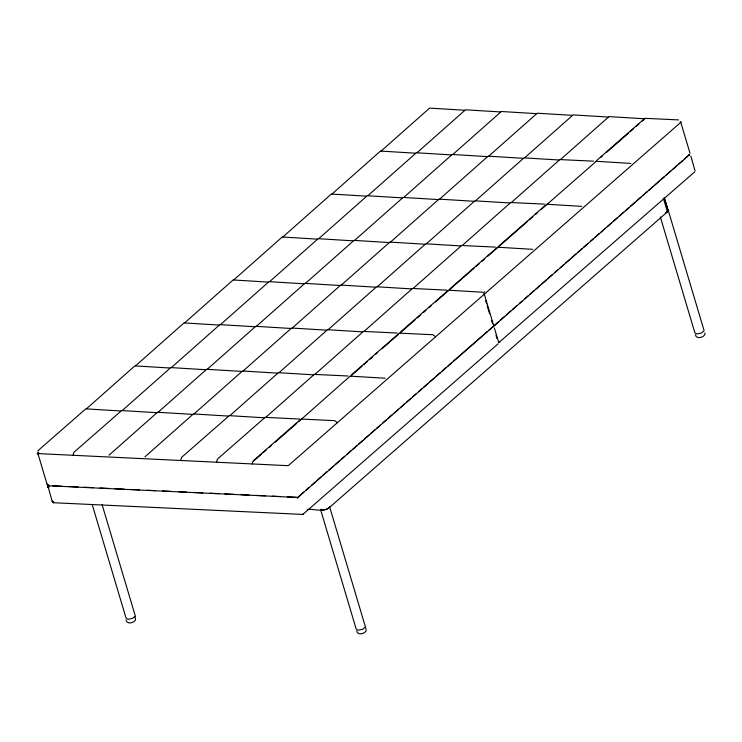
<?xml version="1.0" encoding="UTF-8"?>
<svg xmlns="http://www.w3.org/2000/svg" width="742" height="742" viewBox="0 0 742 742"><rect width="100%" height="100%" fill="white"/><g stroke="black" fill="none" stroke-linecap="round" stroke-linejoin="round"><path stroke-width="1.11" d="M704.9 333.01L704.872 334.577C703.11 337.851 696.005 339.428 695.319 334.596M48.425 485.732L47.432 484.109L47.599 485.305L48.638 485.778L297.792 497.474L493.142 326.61L488.95 330.088M680.099 121.929L681.193 121.985L288.239 465.688L37.925 453.585L47.191 484.665L47.794 485.472L49.139 485.583L48.675 487.763C46.848 487.911 49.324 484.498 48.026 486.492L52.246 501.62L53.693 502.733L302.847 514.429L498.067 343.843M48.582 486.956L48.026 486.724L48.434 485.889M53.48 502.686L52.487 501.063M72.976 455.486L74.005 452.221L121.642 410.549L156.71 412.682M180.603 460.587L181.632 457.322L229.269 415.659L264.347 417.783M216.488 462.285L217.508 459.02L265.144 417.356L299.49 419.045M252.363 463.991L252.558 461.969L261.221 454.392M37.1 453.789L38.565 453.854L38.64 452.249M38.436 452.203L38.148 453.77M48.425 486.019L48.035 487.234M86.415 408.805L134.886 365.889L169.955 368.013M135.536 365.843L184.007 322.928L219.075 325.052M122.291 410.502L170.762 367.587L205.831 369.72M109.055 455.171L157.517 412.255L192.595 414.379M184.656 322.881L233.127 279.957L268.196 282.09M171.411 367.54L219.882 324.625L254.951 326.758M158.167 412.209L206.638 369.293L241.707 371.417M144.931 456.868L193.393 413.953L228.471 416.086M233.776 279.91L282.248 236.995L317.316 239.128M220.532 324.579L269.003 281.663L304.072 283.796M207.287 369.238L255.758 326.322L290.827 328.456M194.052 413.906L242.513 370.991L277.591 373.124M282.897 236.948L331.359 194.033L366.437 196.166M269.652 281.617L318.123 238.701L353.192 240.825M256.407 326.276L304.879 283.361L339.947 285.494M243.163 370.944L291.634 328.029L326.703 330.153M229.927 415.603L278.389 372.688L313.467 374.821M332.017 193.987L380.479 151.071L415.557 153.204M318.772 238.646L367.244 195.73L402.312 197.864M305.528 283.314L353.999 240.399L389.068 242.532M292.283 327.983L340.754 285.067L375.823 287.191M279.048 372.642L327.51 329.726L362.588 331.86M381.138 151.025L429.599 108.109L464.678 110.233M265.803 417.31L314.265 374.395L347.979 375.99M367.893 195.684L416.355 152.769L451.433 154.902M354.648 240.352L403.119 197.437L438.188 199.561M341.403 285.011L389.875 242.096L424.943 244.229M328.159 329.68L376.63 286.764L411.699 288.898M314.923 374.348L363.385 331.433L397.1 333.028M417.013 152.722L465.475 109.807L500.553 111.94M301.679 419.007L350.122 376.148L385.219 378.225M403.769 197.391L452.24 154.475L487.308 156.599M390.524 242.05L438.995 199.134L474.064 201.267M377.279 286.718L425.75 243.803L460.819 245.927M364.044 331.377L412.506 288.462L446.851 290.15M452.889 154.429L501.351 111.504L536.429 113.637M439.644 199.088L488.115 156.172L523.184 158.306M426.4 243.756L474.871 200.841L509.939 202.965M413.155 288.415L461.626 245.5L495.341 247.105M488.765 156.126L537.236 113.211L572.305 115.344M475.52 200.794L523.991 157.87L559.06 160.003M462.275 245.454L510.746 202.538L544.461 204.133M524.64 157.823L573.112 114.908L608.18 117.041M511.396 202.492L559.867 159.576L593.581 161.172M560.516 159.53L608.987 116.615L644.056 118.739M547.271 204.189L595.798 161.747M303.793 492.048L297.329 497.938L298.405 497.585L297.217 497.567M498.531 321.713L493.801 326.09L689.503 154.661M689.29 154.624L684.56 158.992M307.318 509.42C314.32 508.734 322.547 512.453 328.827 508.01L667.401 211.869L668.208 210.691L664.415 197.984M47.813 484.823L48.313 485.639M52.867 501.777L53.368 502.594M694.549 171.986L498.745 342.665L499.82 342.312M37.657 450.969L85.766 408.851L120.835 410.985M596.753 160.43L644.863 118.312L678.578 119.907M253.384 460.726L301.029 419.054L334.735 420.658L337.36 422.727M351.625 374.793L399.261 333.13L432.976 334.725L435.591 336.803M400.745 331.832L448.381 290.168L483.459 292.292M449.865 288.87L497.502 247.207L532.58 249.331M498.986 245.908L546.622 204.235L581.691 206.369M262.956 452.88L266.424 449.847M269.021 447.574L271.618 445.302M275.087 442.269L296.754 423.32M298.488 421.799L301.085 419.527M350.799 376.046L362.059 366.196M363.793 364.674L367.262 361.642M369.859 359.369L372.456 357.097M375.925 354.064L377.659 352.552M381.991 348.759L398.454 334.354M399.919 333.084L415.511 319.44M417.245 317.919L420.714 314.896M423.311 312.614L425.917 310.341M429.377 307.309L431.111 305.797M435.443 302.003L448.446 290.641M449.04 290.122L474.166 268.14M475.9 266.619L479.369 263.586M481.966 261.314L484.563 259.041M488.032 256.009L497.567 247.67M498.151 247.151L527.618 221.385M529.352 219.873L532.821 216.84M535.418 214.559L537.152 213.047M541.484 209.253L546.687 204.709M600.723 157.443L602.458 155.922M606.789 152.129L628.455 133.18M630.19 131.668L633.659 128.635M636.256 126.363L638.853 124.09M642.322 121.057L644.056 119.536M305.528 490.527L309.006 487.485M311.621 485.203L315.09 482.161M316.834 480.64L321.184 476.837M322.918 475.316L327.268 471.513M329.003 469.992L333.353 466.189M335.087 464.668L339.437 460.875M341.172 459.354L344.65 456.311M347.256 454.03L350.734 450.988M352.478 449.466L356.819 445.664M358.562 444.143L362.903 440.34M364.647 438.819L368.987 435.016M370.731 433.495L375.072 429.692M376.815 428.171L380.294 425.138M382.9 422.857L386.378 419.814M388.112 418.293L392.462 414.49M394.197 412.969L398.547 409.167M400.29 407.646L404.631 403.843M406.375 402.322L410.716 398.519M412.459 396.998L415.937 393.956M418.544 391.683L422.022 388.641M423.756 387.12L428.106 383.317M429.841 381.796L434.191 377.993M435.925 376.472L440.275 372.67M442.009 371.148L446.359 367.346M448.094 365.825L451.572 362.782M453.316 361.261L487.216 331.609M500.275 320.192L504.616 316.389M506.359 314.868L510.7 311.065M512.444 309.544L516.784 305.741M519.4 303.459L522.006 301.187M524.613 298.905L528.091 295.863M529.825 294.342L534.175 290.539M535.909 289.018L540.259 285.216M541.994 283.694L546.344 279.892M548.078 278.371L552.428 274.568M555.035 272.286L557.641 270.005M560.256 267.723L563.734 264.69M565.469 263.169L569.819 259.366M571.553 257.845L575.903 254.042M577.638 252.521L581.988 248.718M583.722 247.197L588.072 243.395M590.678 241.113L593.285 238.831M595.028 237.31L599.369 233.507M601.113 231.986L605.453 228.193M607.197 226.672L611.538 222.869M613.282 221.348L617.632 217.545M619.366 216.024L623.716 212.221M625.45 210.7L628.928 207.658M630.663 206.137L635.013 202.334M636.747 200.813L641.097 197.01M642.841 195.489L647.182 191.696M648.925 190.175L653.266 186.372M655.01 184.851L659.35 181.048M661.094 179.527L664.572 176.485M666.307 174.964L670.657 171.161M672.391 169.64L676.741 165.837M678.476 164.316L682.826 160.513M665.695 212.898L668.319 210.589L704.121 330.691L701.496 332.991L696.849 333.983L694.837 332.676L660.343 216.989M484.776 291.829L484.276 292.088M492.428 327.046L493.013 326.888M302.272 514.521L303.348 514.16M689.494 155.032L688.91 155.199L689.615 155.041M494.191 325.515L494.775 325.358M297.709 497.372L298.293 497.205M483.617 293.786L484.712 293.841M595.743 161.274L630.811 163.407M52.608 485.75L61.855 486.186M68.793 486.511L78.04 486.956M83.818 487.225L93.065 487.661M100.003 487.995L109.26 488.431M115.038 488.709L124.285 489.145M131.223 489.479L139.31 489.859M147.408 490.239L155.505 490.629M162.442 490.954L170.53 491.334M178.627 491.723L186.715 492.104M193.653 492.438L202.9 492.873M209.838 493.198L219.094 493.643M224.872 493.912L234.12 494.358M241.057 494.682L249.154 495.062M256.083 495.396L265.339 495.832M272.277 496.166L280.365 496.546M287.302 496.871L296.55 497.316M38.473 453.047L37.916 452.815M47.414 484.851L48.165 485.537M53.368 502.464L52.246 501.36L53.693 502.733M53.22 502.492L52.469 501.805M48.323 485.509L47.191 484.405M321.017 509.262L322.353 510.134L326.999 509.142L329.633 506.832L365.435 626.934L362.801 629.235L358.154 630.227L356.141 628.919L320.674 509.921M668.208 210.691L664.6 199.19M680.748 122.207L690.014 153.279M690.858 156.117L695.078 171.012M663.302 198.095L667.401 211.869M484.266 294.055L493.541 325.135M494.376 327.964L498.587 342.09M485.611 300.445L486.604 303.775M487.262 306.001L489.581 313.764M491.566 320.423L492.558 323.762M495.999 335.301L496.973 338.565M365.787 627.834L366.177 630.821C364.424 634.095 357.319 635.671 356.633 630.839M102.136 504.736L135.313 616.018L132.679 618.318L128.032 619.32L126.019 618.003L92.194 504.523M135.155 616.899L135.545 619.885C133.783 623.169 126.678 624.736 125.992 619.904M48.239 486.233L48.258 487.679"/></g></svg>
